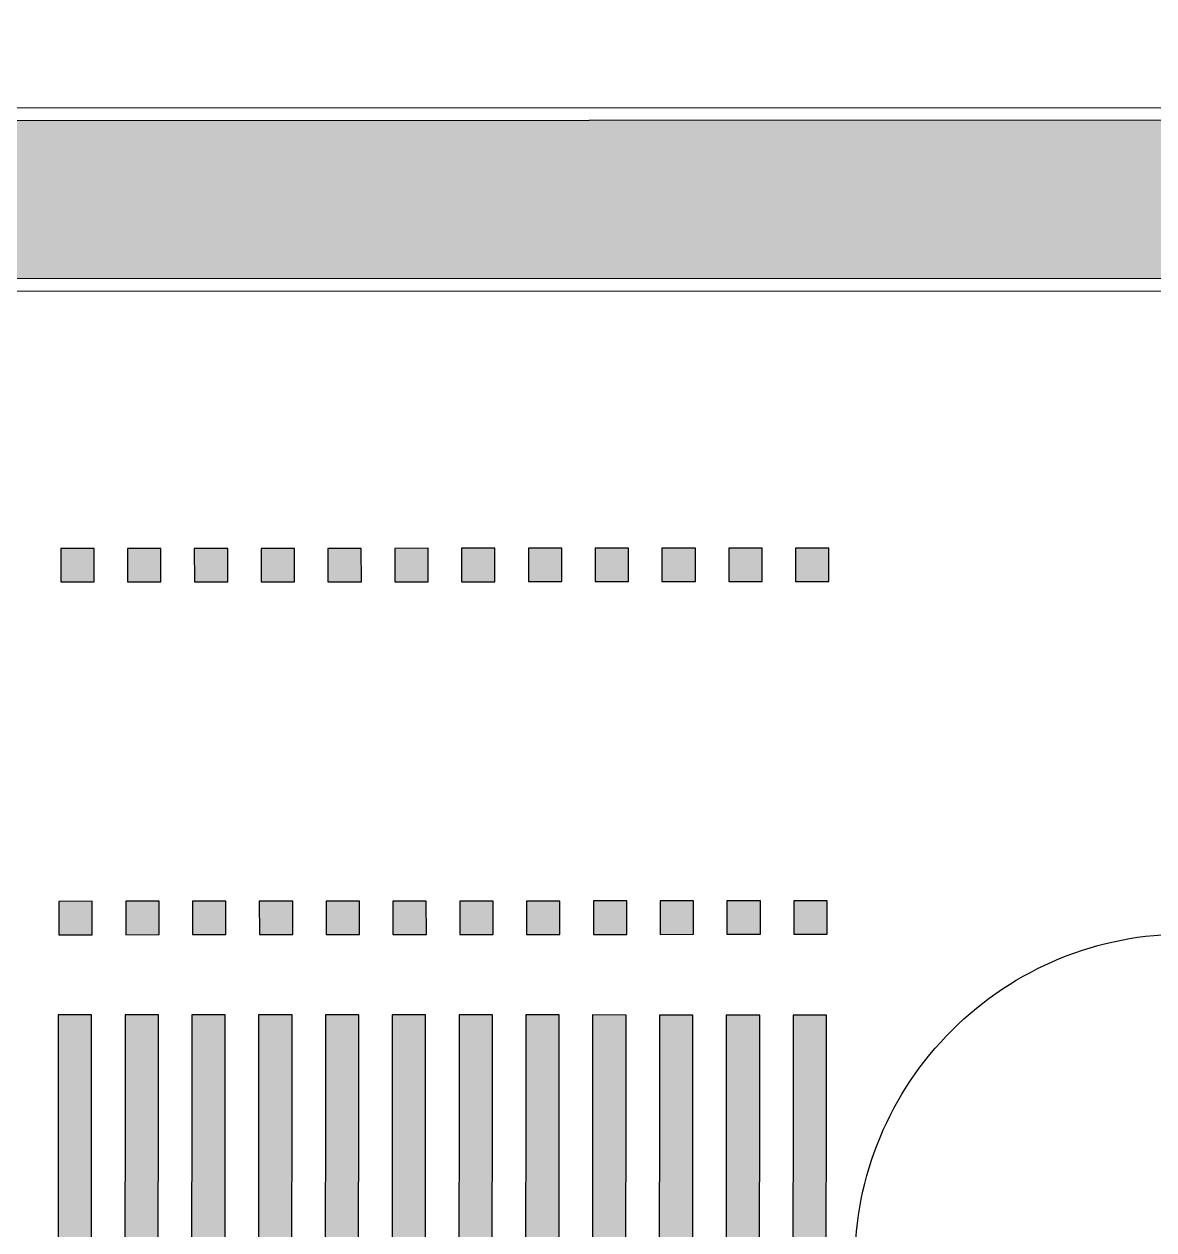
# Model space of a CAD drawing. Header units: metres. Extents: x 668617 to 675126, y 2286318 to 2293677.
# Drawn here: x 669278.69 to 669292.21, y 2287199.44 to 2287213.88 of the extents above; entities that cross this region are included whole.
import ezdxf

# ---------------------------------------------------------------- set-up
doc = ezdxf.new("R2010")
doc.units = ezdxf.units.M
doc.header["$MEASUREMENT"] = 0
doc.linetypes.add('ACAD_ISO07W100', pattern=[3, 0, -3])
for name, color, linetype in [('CU_VEGETACION', 54, 'Continuous'), ('DMTG-B-CuadrosVerdes', 94, 'Continuous'), ('DMTG-PB-BANQUETAS', 251, 'Continuous'), ('DMTG-SH-PASO PEATONAL', 253, 'Continuous')]:
    doc.layers.add(name, color=color, linetype=linetype)

# ---------------------------------------------------------------- blocks, each defined once
blk = doc.blocks.new('*U120')
h = blk.add_hatch(color=256)
h.dxf.hatch_style = 1
h.paths.add_polyline_path([(0.0244070199150352, 4.225939589396687), (0.4244070199150125, 4.225939589396687), (0.4244070199150125, 4.625939589396664), (0.0244070199150352, 4.625939589396664)])
h = blk.add_hatch(color=256)
h.dxf.hatch_style = 1
h.paths.add_polyline_path([(0.8244070199150355, 4.225939589396687), (1.224407019915012, 4.225939589396687), (1.224407019915012, 4.625939589396664), (0.8244070199150355, 4.625939589396664)])
h = blk.add_hatch(color=256)
h.dxf.hatch_style = 1
h.paths.add_polyline_path([(0.8244070199150353, 4.225939589396687), (1.224407019915012, 4.225939589396687), (1.224407019915012, 4.625939589396664), (0.8244070199150353, 4.625939589396664)])
h = blk.add_hatch(color=256)
h.dxf.hatch_style = 1
h.paths.add_polyline_path([(1.624407019915035, 4.225939589396687), (2.024407019915012, 4.225939589396687), (2.024407019915012, 4.625939589396664), (1.624407019915035, 4.625939589396664)])
h = blk.add_hatch(color=256)
h.dxf.hatch_style = 1
h.paths.add_polyline_path([(1.624407019915035, 4.225939589396687), (2.024407019915012, 4.225939589396687), (2.024407019915012, 4.625939589396664), (1.624407019915035, 4.625939589396664)])
h = blk.add_hatch(color=256)
h.dxf.hatch_style = 1
h.paths.add_polyline_path([(2.424407019915035, 4.225939589396687), (2.824407019915012, 4.225939589396687), (2.824407019915012, 4.625939589396664), (2.424407019915035, 4.625939589396664)])
h = blk.add_hatch(color=256)
h.dxf.hatch_style = 1
h.paths.add_polyline_path([(2.424407019915035, 4.225939589396687), (2.824407019915012, 4.225939589396687), (2.824407019915012, 4.625939589396664), (2.424407019915035, 4.625939589396664)])
h = blk.add_hatch(color=256)
h.dxf.hatch_style = 1
h.paths.add_polyline_path([(3.224407019915035, 4.225939589396687), (3.624407019915012, 4.225939589396687), (3.624407019915012, 4.625939589396664), (3.224407019915035, 4.625939589396664)])
h = blk.add_hatch(color=256)
h.dxf.hatch_style = 1
h.paths.add_polyline_path([(3.224407019915035, 4.225939589396687), (3.624407019915012, 4.225939589396687), (3.624407019915012, 4.625939589396664), (3.224407019915035, 4.625939589396664)])
h = blk.add_hatch(color=256)
h.dxf.hatch_style = 1
h.paths.add_polyline_path([(4.024407019915035, 4.225939589396687), (4.424407019915012, 4.225939589396687), (4.424407019915012, 4.625939589396664), (4.024407019915035, 4.625939589396664)])
h = blk.add_hatch(color=256)
h.dxf.hatch_style = 1
h.paths.add_polyline_path([(4.024407019915035, 4.225939589396687), (4.424407019915012, 4.225939589396687), (4.424407019915012, 4.625939589396664), (4.024407019915035, 4.625939589396664)])
h = blk.add_hatch(color=256)
h.dxf.hatch_style = 1
h.paths.add_polyline_path([(4.824407019915034, 4.225939589396687), (5.224407019915012, 4.225939589396687), (5.224407019915012, 4.625939589396664), (4.824407019915034, 4.625939589396664)])
h = blk.add_hatch(color=256)
h.dxf.hatch_style = 1
h.paths.add_polyline_path([(4.824407019915035, 4.225939589396687), (5.224407019915012, 4.225939589396687), (5.224407019915012, 4.625939589396664), (4.824407019915035, 4.625939589396664)])
h = blk.add_hatch(color=256)
h.dxf.hatch_style = 1
h.paths.add_polyline_path([(5.624407019915035, 4.225939589396687), (6.024407019915012, 4.225939589396687), (6.024407019915012, 4.625939589396664), (5.624407019915035, 4.625939589396664)])
h = blk.add_hatch(color=256)
h.dxf.hatch_style = 1
h.paths.add_polyline_path([(5.624407019915035, 4.225939589396687), (6.024407019915012, 4.225939589396687), (6.024407019915012, 4.625939589396664), (5.624407019915035, 4.625939589396664)])
h = blk.add_hatch(color=256)
h.dxf.hatch_style = 1
h.paths.add_polyline_path([(6.424407019915035, 4.225939589396687), (6.824407019915012, 4.225939589396687), (6.824407019915012, 4.625939589396664), (6.424407019915035, 4.625939589396664)])
h = blk.add_hatch(color=256)
h.dxf.hatch_style = 1
h.paths.add_polyline_path([(6.424407019915035, 4.225939589396687), (6.824407019915012, 4.225939589396687), (6.824407019915012, 4.625939589396664), (6.424407019915035, 4.625939589396664)])
h = blk.add_hatch(color=256)
h.dxf.hatch_style = 1
h.paths.add_polyline_path([(7.224407019915035, 4.225939589396687), (7.624407019915012, 4.225939589396687), (7.624407019915012, 4.625939589396664), (7.224407019915035, 4.625939589396664)])
h = blk.add_hatch(color=256)
h.dxf.hatch_style = 1
h.paths.add_polyline_path([(7.224407019915035, 4.225939589396687), (7.624407019915012, 4.225939589396687), (7.624407019915012, 4.625939589396664), (7.224407019915035, 4.625939589396664)])
h = blk.add_hatch(color=256)
h.dxf.hatch_style = 1
h.paths.add_polyline_path([(8.024407019915035, 4.225939589396687), (8.424407019915012, 4.225939589396687), (8.424407019915012, 4.625939589396664), (8.024407019915035, 4.625939589396664)])
h = blk.add_hatch(color=256)
h.dxf.hatch_style = 1
h.paths.add_polyline_path([(8.024407019915035, 4.225939589396687), (8.424407019915012, 4.225939589396687), (8.424407019915012, 4.625939589396664), (8.024407019915035, 4.625939589396664)])
h = blk.add_hatch(color=256)
h.dxf.hatch_style = 1
h.paths.add_polyline_path([(8.824407019915036, 4.225939589396687), (9.224407019915011, 4.225939589396687), (9.224407019915011, 4.625939589396664), (8.824407019915036, 4.625939589396664)])
h = blk.add_hatch(color=256)
h.dxf.hatch_style = 1
h.paths.add_polyline_path([(0, 0), (0.3999999999999772, 0), (0.3999999999999772, 0.3999999999999772), (0, 0.3999999999999772)])
h = blk.add_hatch(color=256)
h.dxf.hatch_style = 1
h.paths.add_polyline_path([(0.8000000000000003, 0), (1.199999999999977, 0), (1.199999999999977, 0.3999999999999772), (0.8000000000000003, 0.3999999999999772)])
h = blk.add_hatch(color=256)
h.dxf.hatch_style = 1
h.paths.add_polyline_path([(0.8, 0), (1.199999999999977, 0), (1.199999999999977, 0.3999999999999772), (0.8, 0.3999999999999772)])
h = blk.add_hatch(color=256)
h.dxf.hatch_style = 1
h.paths.add_polyline_path([(1.6, 0), (1.999999999999977, 0), (1.999999999999977, 0.3999999999999772), (1.6, 0.3999999999999772)])
h = blk.add_hatch(color=256)
h.dxf.hatch_style = 1
h.paths.add_polyline_path([(1.6, 0), (1.999999999999977, 0), (1.999999999999977, 0.3999999999999772), (1.6, 0.3999999999999772)])
h = blk.add_hatch(color=256)
h.dxf.hatch_style = 1
h.paths.add_polyline_path([(2.4, 0), (2.799999999999977, 0), (2.799999999999977, 0.3999999999999772), (2.4, 0.3999999999999772)])
h = blk.add_hatch(color=256)
h.dxf.hatch_style = 1
h.paths.add_polyline_path([(2.4, 0), (2.799999999999977, 0), (2.799999999999977, 0.3999999999999772), (2.4, 0.3999999999999772)])
h = blk.add_hatch(color=256)
h.dxf.hatch_style = 1
h.paths.add_polyline_path([(3.2, 0), (3.599999999999977, 0), (3.599999999999977, 0.3999999999999772), (3.2, 0.3999999999999772)])
h = blk.add_hatch(color=256)
h.dxf.hatch_style = 1
h.paths.add_polyline_path([(3.2, 0), (3.599999999999977, 0), (3.599999999999977, 0.3999999999999772), (3.2, 0.3999999999999772)])
h = blk.add_hatch(color=256)
h.dxf.hatch_style = 1
h.paths.add_polyline_path([(4, 0), (4.399999999999977, 0), (4.399999999999977, 0.3999999999999772), (4, 0.3999999999999772)])
h = blk.add_hatch(color=256)
h.dxf.hatch_style = 1
h.paths.add_polyline_path([(4, 0), (4.399999999999977, 0), (4.399999999999977, 0.3999999999999772), (4, 0.3999999999999772)])
h = blk.add_hatch(color=256)
h.dxf.hatch_style = 1
h.paths.add_polyline_path([(4.8, 0), (5.199999999999977, 0), (5.199999999999977, 0.3999999999999772), (4.8, 0.3999999999999772)])
h = blk.add_hatch(color=256)
h.dxf.hatch_style = 1
h.paths.add_polyline_path([(4.8, 0), (5.199999999999977, 0), (5.199999999999977, 0.3999999999999772), (4.8, 0.3999999999999772)])
h = blk.add_hatch(color=256)
h.dxf.hatch_style = 1
h.paths.add_polyline_path([(5.600000000000001, 0), (5.999999999999978, 0), (5.999999999999978, 0.3999999999999772), (5.600000000000001, 0.3999999999999772)])
h = blk.add_hatch(color=256)
h.dxf.hatch_style = 1
h.paths.add_polyline_path([(5.6, 0), (5.999999999999977, 0), (5.999999999999977, 0.3999999999999772), (5.6, 0.3999999999999772)])
h = blk.add_hatch(color=256)
h.dxf.hatch_style = 1
h.paths.add_polyline_path([(6.4, 0), (6.799999999999977, 0), (6.799999999999977, 0.3999999999999772), (6.4, 0.3999999999999772)])
h = blk.add_hatch(color=256)
h.dxf.hatch_style = 1
h.paths.add_polyline_path([(6.4, 0), (6.799999999999977, 0), (6.799999999999977, 0.3999999999999772), (6.4, 0.3999999999999772)])
h = blk.add_hatch(color=256)
h.dxf.hatch_style = 1
h.paths.add_polyline_path([(7.200000000000001, 0), (7.599999999999978, 0), (7.599999999999978, 0.3999999999999772), (7.200000000000001, 0.3999999999999772)])
h = blk.add_hatch(color=256)
h.dxf.hatch_style = 1
h.paths.add_polyline_path([(7.2, 0), (7.599999999999977, 0), (7.599999999999977, 0.3999999999999772), (7.2, 0.3999999999999772)])
h = blk.add_hatch(color=256)
h.dxf.hatch_style = 1
h.paths.add_polyline_path([(8, 0), (8.399999999999977, 0), (8.399999999999977, 0.3999999999999772), (8, 0.3999999999999772)])
h = blk.add_hatch(color=256)
h.dxf.hatch_style = 1
h.paths.add_polyline_path([(8, 0), (8.399999999999977, 0), (8.399999999999977, 0.3999999999999772), (8, 0.3999999999999772)])
h = blk.add_hatch(color=256)
h.dxf.hatch_style = 1
h.paths.add_polyline_path([(8.8, 0), (9.199999999999976, 0), (9.199999999999976, 0.3999999999999772), (8.8, 0.3999999999999772)])
for points in [[(0.0244070199150352, 4.225939589396687), (0.4244070199150125, 4.225939589396687), (0.4244070199150125, 4.625939589396664), (0.0244070199150352, 4.625939589396664)], [(0.8244070199150355, 4.225939589396687), (1.224407019915012, 4.225939589396687), (1.224407019915012, 4.625939589396664), (0.8244070199150355, 4.625939589396664)], [(0.8244070199150353, 4.225939589396687), (1.224407019915012, 4.225939589396687), (1.224407019915012, 4.625939589396664), (0.8244070199150353, 4.625939589396664)], [(1.624407019915035, 4.225939589396687), (2.024407019915012, 4.225939589396687), (2.024407019915012, 4.625939589396664), (1.624407019915035, 4.625939589396664)], [(1.624407019915035, 4.225939589396687), (2.024407019915012, 4.225939589396687), (2.024407019915012, 4.625939589396664), (1.624407019915035, 4.625939589396664)], [(2.424407019915035, 4.225939589396687), (2.824407019915012, 4.225939589396687), (2.824407019915012, 4.625939589396664), (2.424407019915035, 4.625939589396664)], [(2.424407019915035, 4.225939589396687), (2.824407019915012, 4.225939589396687), (2.824407019915012, 4.625939589396664), (2.424407019915035, 4.625939589396664)], [(3.224407019915035, 4.225939589396687), (3.624407019915012, 4.225939589396687), (3.624407019915012, 4.625939589396664), (3.224407019915035, 4.625939589396664)], [(3.224407019915035, 4.225939589396687), (3.624407019915012, 4.225939589396687), (3.624407019915012, 4.625939589396664), (3.224407019915035, 4.625939589396664)], [(4.024407019915035, 4.225939589396687), (4.424407019915012, 4.225939589396687), (4.424407019915012, 4.625939589396664), (4.024407019915035, 4.625939589396664)], [(4.024407019915035, 4.225939589396687), (4.424407019915012, 4.225939589396687), (4.424407019915012, 4.625939589396664), (4.024407019915035, 4.625939589396664)], [(4.824407019915034, 4.225939589396687), (5.224407019915012, 4.225939589396687), (5.224407019915012, 4.625939589396664), (4.824407019915034, 4.625939589396664)], [(4.824407019915035, 4.225939589396687), (5.224407019915012, 4.225939589396687), (5.224407019915012, 4.625939589396664), (4.824407019915035, 4.625939589396664)], [(5.624407019915035, 4.225939589396687), (6.024407019915012, 4.225939589396687), (6.024407019915012, 4.625939589396664), (5.624407019915035, 4.625939589396664)], [(5.624407019915035, 4.225939589396687), (6.024407019915012, 4.225939589396687), (6.024407019915012, 4.625939589396664), (5.624407019915035, 4.625939589396664)], [(6.424407019915035, 4.225939589396687), (6.824407019915012, 4.225939589396687), (6.824407019915012, 4.625939589396664), (6.424407019915035, 4.625939589396664)], [(6.424407019915035, 4.225939589396687), (6.824407019915012, 4.225939589396687), (6.824407019915012, 4.625939589396664), (6.424407019915035, 4.625939589396664)], [(7.224407019915035, 4.225939589396687), (7.624407019915012, 4.225939589396687), (7.624407019915012, 4.625939589396664), (7.224407019915035, 4.625939589396664)], [(7.224407019915035, 4.225939589396687), (7.624407019915012, 4.225939589396687), (7.624407019915012, 4.625939589396664), (7.224407019915035, 4.625939589396664)], [(8.024407019915035, 4.225939589396687), (8.424407019915012, 4.225939589396687), (8.424407019915012, 4.625939589396664), (8.024407019915035, 4.625939589396664)], [(8.024407019915035, 4.225939589396687), (8.424407019915012, 4.225939589396687), (8.424407019915012, 4.625939589396664), (8.024407019915035, 4.625939589396664)], [(8.824407019915036, 4.225939589396687), (9.224407019915011, 4.225939589396687), (9.224407019915011, 4.625939589396664), (8.824407019915036, 4.625939589396664)], [(0, 0), (0.3999999999999772, 0), (0.3999999999999772, 0.3999999999999772), (0, 0.3999999999999772)], [(0.8000000000000003, 0), (1.199999999999977, 0), (1.199999999999977, 0.3999999999999772), (0.8000000000000003, 0.3999999999999772)], [(0.8, 0), (1.199999999999977, 0), (1.199999999999977, 0.3999999999999772), (0.8, 0.3999999999999772)], [(1.6, 0), (1.999999999999977, 0), (1.999999999999977, 0.3999999999999772), (1.6, 0.3999999999999772)], [(1.6, 0), (1.999999999999977, 0), (1.999999999999977, 0.3999999999999772), (1.6, 0.3999999999999772)], [(2.4, 0), (2.799999999999977, 0), (2.799999999999977, 0.3999999999999772), (2.4, 0.3999999999999772)], [(2.4, 0), (2.799999999999977, 0), (2.799999999999977, 0.3999999999999772), (2.4, 0.3999999999999772)], [(3.2, 0), (3.599999999999977, 0), (3.599999999999977, 0.3999999999999772), (3.2, 0.3999999999999772)], [(3.2, 0), (3.599999999999977, 0), (3.599999999999977, 0.3999999999999772), (3.2, 0.3999999999999772)], [(4, 0), (4.399999999999977, 0), (4.399999999999977, 0.3999999999999772), (4, 0.3999999999999772)], [(4, 0), (4.399999999999977, 0), (4.399999999999977, 0.3999999999999772), (4, 0.3999999999999772)], [(4.8, 0), (5.199999999999977, 0), (5.199999999999977, 0.3999999999999772), (4.8, 0.3999999999999772)], [(4.8, 0), (5.199999999999977, 0), (5.199999999999977, 0.3999999999999772), (4.8, 0.3999999999999772)], [(5.600000000000001, 0), (5.999999999999978, 0), (5.999999999999978, 0.3999999999999772), (5.600000000000001, 0.3999999999999772)], [(5.6, 0), (5.999999999999977, 0), (5.999999999999977, 0.3999999999999772), (5.6, 0.3999999999999772)], [(6.4, 0), (6.799999999999977, 0), (6.799999999999977, 0.3999999999999772), (6.4, 0.3999999999999772)], [(6.4, 0), (6.799999999999977, 0), (6.799999999999977, 0.3999999999999772), (6.4, 0.3999999999999772)], [(7.200000000000001, 0), (7.599999999999978, 0), (7.599999999999978, 0.3999999999999772), (7.200000000000001, 0.3999999999999772)], [(7.2, 0), (7.599999999999977, 0), (7.599999999999977, 0.3999999999999772), (7.2, 0.3999999999999772)], [(8, 0), (8.399999999999977, 0), (8.399999999999977, 0.3999999999999772), (8, 0.3999999999999772)], [(8, 0), (8.399999999999977, 0), (8.399999999999977, 0.3999999999999772), (8, 0.3999999999999772)], [(8.8, 0), (9.199999999999976, 0), (9.199999999999976, 0.3999999999999772), (8.8, 0.3999999999999772)]]:
    blk.add_lwpolyline(points, close=True)
blk = doc.blocks.new('*U310')
at = {"transparency": 33554687}
h = blk.add_hatch(color=252, dxfattribs=at)
h.dxf.hatch_style = 1
h.paths.add_polyline_path([(0.4397725694420903, 8.889128196126196), (0.4595376287423293, 9.288639575727398), (-3.535576167269718, 9.486290168729791), (-3.555341226569958, 9.086778789128587)])
h = blk.add_hatch(color=252, dxfattribs=at)
h.dxf.hatch_style = 1
h.paths.add_polyline_path([(0.400242450841612, 8.090105436923789), (0.4200075101418511, 8.489616816524991), (-3.575106285870196, 8.687267409527385), (-3.594871345170436, 8.28775602992618)])
h = blk.add_hatch(color=252, dxfattribs=at)
h.dxf.hatch_style = 1
h.paths.add_polyline_path([(0.3607123322411337, 7.291082677721382), (0.3804773915413728, 7.690594057322586), (-3.614636404470675, 7.888244650324978), (-3.634401463770915, 7.488733270723775)])
h = blk.add_hatch(color=252, dxfattribs=at)
h.dxf.hatch_style = 1
h.paths.add_polyline_path([(0.3211822136406555, 6.492059918518976), (0.3409472729408946, 6.891571298120179), (-3.654166523071153, 7.089221891122572), (-3.673931582371393, 6.689710511521368)])
h = blk.add_hatch(color=252, dxfattribs=at)
h.dxf.hatch_style = 1
h.paths.add_polyline_path([(0.2816520950401773, 5.693037159316569), (0.3014171543404163, 6.092548538917772), (-3.693696641671631, 6.290199131920165), (-3.713461700971871, 5.890687752318962)])
h = blk.add_hatch(color=252, dxfattribs=at)
h.dxf.hatch_style = 1
h.paths.add_polyline_path([(0.242121976439699, 4.894014400114161), (0.261887035739938, 5.293525779715364), (-3.733226760272109, 5.491176372717756), (-3.752991819572349, 5.091664993116553)])
h = blk.add_hatch(color=252, dxfattribs=at)
h.dxf.hatch_style = 1
h.paths.add_polyline_path([(0.2025918578392208, 4.094991640911754), (0.2223569171394598, 4.494503020512957), (-3.772756878872588, 4.69215361351535), (-3.792521938172828, 4.292642233914147)])
h = blk.add_hatch(color=252, dxfattribs=at)
h.dxf.hatch_style = 1
h.paths.add_polyline_path([(0.1630617392387425, 3.295968881709347), (0.1828267985389816, 3.69548026131055), (-3.812286997473066, 3.893130854312942), (-3.832052056773306, 3.493619474711739)])
h = blk.add_hatch(color=252, dxfattribs=at)
h.dxf.hatch_style = 1
h.paths.add_polyline_path([(0.1235316206382643, 2.49694612250694), (0.1432966799385033, 2.896457502108143), (-3.851817116073544, 3.094108095110535), (-3.871582175373784, 2.694596715509332)])
h = blk.add_hatch(color=252, dxfattribs=at)
h.dxf.hatch_style = 1
h.paths.add_polyline_path([(0.08400150203778603, 1.697923363304533), (0.1037665613380251, 2.097434742905736), (-3.891347234674023, 2.295085335908128), (-3.911112293974262, 1.895573956306925)])
h = blk.add_hatch(color=252, dxfattribs=at)
h.dxf.hatch_style = 1
h.paths.add_polyline_path([(0.04447138343730778, 0.8989006041021259), (0.06423644273754683, 1.298411983703329), (-3.9308773532745, 1.496062576705722), (-3.95064241257474, 1.096551197104518)])
h = blk.add_hatch(color=252, dxfattribs=at)
h.dxf.hatch_style = 1
h.paths.add_polyline_path([(0.004941264836829531, 0.09987784489971899), (0.02470632413706859, 0.4993892245009225), (-3.970407471874979, 0.6970398175033146), (-3.990172531175219, 0.2975284379021113)])
for points in [[(0.4397725694420903, 8.889128196126196), (0.4595376287423293, 9.288639575727398), (-3.535576167269718, 9.486290168729791), (-3.555341226569958, 9.086778789128587)], [(0.400242450841612, 8.090105436923789), (0.4200075101418511, 8.489616816524991), (-3.575106285870196, 8.687267409527385), (-3.594871345170436, 8.28775602992618)], [(0.3607123322411337, 7.291082677721382), (0.3804773915413728, 7.690594057322586), (-3.614636404470675, 7.888244650324978), (-3.634401463770915, 7.488733270723775)], [(0.3211822136406555, 6.492059918518976), (0.3409472729408946, 6.891571298120179), (-3.654166523071153, 7.089221891122572), (-3.673931582371393, 6.689710511521368)], [(0.2816520950401773, 5.693037159316569), (0.3014171543404163, 6.092548538917772), (-3.693696641671631, 6.290199131920165), (-3.713461700971871, 5.890687752318962)], [(0.242121976439699, 4.894014400114161), (0.261887035739938, 5.293525779715364), (-3.733226760272109, 5.491176372717756), (-3.752991819572349, 5.091664993116553)], [(0.2025918578392208, 4.094991640911754), (0.2223569171394598, 4.494503020512957), (-3.772756878872588, 4.69215361351535), (-3.792521938172828, 4.292642233914147)], [(0.1630617392387425, 3.295968881709347), (0.1828267985389816, 3.69548026131055), (-3.812286997473066, 3.893130854312942), (-3.832052056773306, 3.493619474711739)], [(0.1235316206382643, 2.49694612250694), (0.1432966799385033, 2.896457502108143), (-3.851817116073544, 3.094108095110535), (-3.871582175373784, 2.694596715509332)], [(0.08400150203778603, 1.697923363304533), (0.1037665613380251, 2.097434742905736), (-3.891347234674023, 2.295085335908128), (-3.911112293974262, 1.895573956306925)], [(0.04447138343730778, 0.8989006041021259), (0.06423644273754683, 1.298411983703329), (-3.9308773532745, 1.496062576705722), (-3.95064241257474, 1.096551197104518)], [(0.004941264836829531, 0.09987784489971899), (0.02470632413706859, 0.4993892245009225), (-3.970407471874979, 0.6970398175033146), (-3.990172531175219, 0.2975284379021113)]]:
    blk.add_lwpolyline(points, close=True)
at = {"layer": 'Defpoints', "color": 255, "linetype": 'ACAD_ISO07W100'}
for p, q in [((-2.91579206233568, 0.9009696372128992), (0.1804211295736566, 0.7477904276360459)), ((-2.796579657196664, 0.1383554151010923), (0.2996335347126732, -0.0148237944757617))]:
    blk.add_line(p, q, dxfattribs=at)

msp = doc.modelspace()

# ---------------------------------------------------------------- hatches: boundary and pattern name
at = {"layer": 'CU_VEGETACION'}
h = msp.add_hatch(dxfattribs=at)
h.set_pattern_fill('GRASS', color=256, scale=0.25, angle=1.056706118625646)
h.set_pattern_definition([(92.53632236005215, (668987.6323639078, 2287172.386010522), (-0.1844263688295683, 0.1687806696495861), [0.046875, -0.30667839075]), (47.53632236005222, (668987.6323639078, 2287172.386010522), (-0.1844263688782234, 0.1687806696941136), [0.046875, -0.203125]), (137.5363223600523, (668987.6323639078, 2287172.386010522), (-0.1687806696941136, -0.1844263688782234), [0.046875, -0.203125])])
edge = h.paths.add_edge_path()
edge.add_arc((669034.3713673338, 2287211.701660066), 0.9516402766952435, 94.76713494324878, 269.69927063069434, ccw=False)
edge.add_line((669034.2922800906, 2287212.650008327), (669241.6127280972, 2287212.719063753))
edge.add_line((669241.6127280972, 2287212.719063753), (669365.5774004054, 2287212.760354582))
edge.add_line((669365.5774004054, 2287212.760354582), (669388.5258371527, 2287213.727724322))
edge.add_line((669388.5258371527, 2287213.727724322), (669388.5145106848, 2287212.832670129))
edge.add_line((669388.5145106848, 2287212.832670129), (669381.8468966286, 2287212.254648076))
edge.add_line((669381.8468966286, 2287212.254648076), (669365.3085109127, 2287210.860264935))
edge.add_line((669365.3085109127, 2287210.860264935), (669034.3663724656, 2287210.750032898))

# ---------------------------------------------------------------- linework, layer by layer
at = {"layer": 'DMTG-PB-BANQUETAS', "flags": 128}
for points in [[(669034.3660191038, 2287210.600032772, -0.9597192068421639), (669034.2862392039, 2287212.800006323), (669241.6126781345, 2287212.869063744), (669365.5742152841, 2287212.910353529), (669388.6778301029, 2287213.884264655), (669388.662778196, 2287212.694814204), (669381.8595947872, 2287212.105186488), (669365.3148480462, 2287210.710267037)], [(669034.3663724656, 2287210.750032898, -0.9567244280517962), (669034.2922800906, 2287212.650008327), (669241.6127280972, 2287212.719063753), (669365.5774004054, 2287212.760354582), (669388.5258371527, 2287213.727724322), (669388.5145106848, 2287212.832670129), (669381.8468966286, 2287212.254648076), (669365.3085109127, 2287210.860264935)]]:
    msp.add_lwpolyline(points, format="xyb", close=True, dxfattribs=at)
msp.add_lwpolyline([(669391.4562554422, 2287098.084246493), (669391.3222693278, 2287097.409217071), (669391.1084330152, 2287096.754777593), (669390.8178202328, 2287096.130905642), (669390.455489894, 2287095.545564095), (669390.0255083197, 2287095.007723185), (669389.5349343679, 2287094.525331023), (669388.989812162, 2287094.10434316), (669388.3981931513, 2287093.751700357), (669387.7691139968, 2287093.472336047), (669387.1116039779, 2287093.270183692), (669386.433677638, 2287093.147184189), (669385.7463568214, 2287093.106256262), (669385.0596412558, 2287093.147326102), (669292.181788973, 2287093.085720093, -0.4157146003962304), (669288.1791755306, 2287097.103554523), (669288.1847892253, 2287098.362549049), (669288.6336534068, 2287199.030210837, -0.4154155825019065), (669292.6039911958, 2287202.98604766), (669362.2051667527, 2287203.009230799), (669389.5283150377, 2287201.22938943, -0.4204517858048327), (669393.5287722466, 2287197.145721875), (669391.4562554422, 2287098.084246493)], format="xyb", dxfattribs=at)

# ---------------------------------------------------------------- block references
at = {"layer": 'DMTG-B-CuadrosVerdes', "rotation": 0.03718012259764215}
msp.add_blockref('*U120', (669279.1020017056, 2287202.97567265), dxfattribs=at)
at = {"layer": 'DMTG-SH-PASO PEATONAL', "color": 252, "true_color": 0x939598, "rotation": 92.79815835116301}
msp.add_blockref('*U310', (669288.3935979372, 2287202.012329458), dxfattribs=at)

doc.saveas('drawing.dxf')
